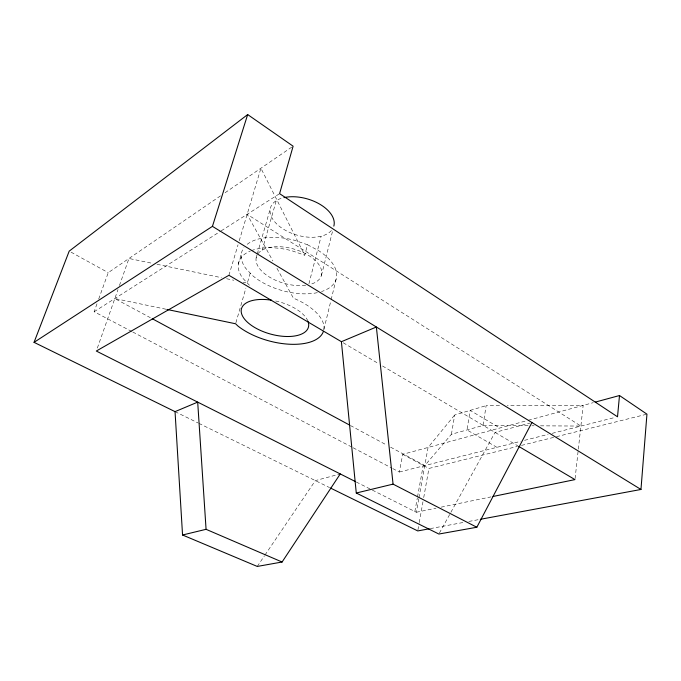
<?xml version="1.0" encoding="UTF-8"?>
<svg xmlns="http://www.w3.org/2000/svg" width="681" height="681" viewBox="0 0 681 681"><rect width="100%" height="100%" fill="white"/><g stroke="black" fill="none" stroke-linecap="round" stroke-linejoin="round"><path stroke-width="0.51" stroke-dasharray="3.4 2.55" d="M575.096 478.556L578.22 450.218M578.339 449.162L583.166 405.391L507.234 405.587M390.622 447.179L424.782 465.591L451.409 434.282L483.025 425.48L486.14 405.646L500.901 405.604M451.409 434.282L454.712 414.976L486.14 405.646M417.938 529.886L419.062 523.638M419.249 522.599L422.969 501.769M423.718 497.607L428.928 468.451L517.373 446.43M372.354 490.107L416.329 512.265L418.772 498.781M418.96 497.743L428.06 447.468L454.712 414.976M414.857 511.516L417.308 498.024M417.496 496.985L423.344 464.817M392.733 468.571L399.321 472.035L402.726 454.338L527.239 420.569M323.935 329.246L330.881 300.73M331.128 299.708L336.091 279.338M321.432 275.422L332.796 230.246M308.936 283.747L321.151 236.196M251.272 250.668A49.372 25.572 15.7 0 1 292.081 250.829L304.739 255.205L307.489 244.751L294.899 240.376A49.117 25.887 15.8 0 0 246.471 244.93M262.125 250.191L276.273 200.64M235.898 322.76L245.875 288.14M250.208 273.124L247.348 283.049L243.194 282.181M256.133 257.954L257.009 254.89M257.307 253.868L270.229 208.905M238.324 264.1L241.312 253.996M228.927 275.294L238.035 244.802M239.244 240.742L260.925 168.216L304.739 255.205M97.349 348.068L118.009 289.536M119.43 285.526L128.973 258.474L152.859 263.436M131.808 331.519L94.131 311.728L97.306 302.943M98.711 299.036L108.236 272.664L220.729 195.711M439.381 533.104L495.044 432.409L529.878 423.071M257.265 566.439L264.373 555.926M264.969 555.058L315.363 480.607L340.245 473.933M225.096 192.723L293.119 146.194M94.131 311.728L220.321 231.395M221.214 230.825L279.593 193.659M528.252 420.288L593.262 402.658M399.321 472.035L520.463 441.365M524.557 440.326L548.111 434.367M552.206 433.329L615.479 417.317M521.484 445.4L555.424 436.955M556.454 436.691L646.95 414.159M416.329 512.265L436.027 508.205M441.211 507.141L490.984 496.892M430.273 528.601L463.65 522.404M468.868 521.433L479.296 519.501M483.025 425.48L530.891 425.77M531.955 425.778L534.083 425.787M540.467 425.829L580.884 426.068L247.143 214.319L272.86 260.9M157.013 264.296L221.385 277.661M226.577 278.733L233.847 280.249M165.849 309.208L114.825 298.55L150.356 317.695M175.043 411.639L197.958 422.901M198.912 423.369L329.587 487.596M356.299 482.02L371.409 489.63M132.752 332.013L352.23 447.289M353.167 447.792L391.788 468.077M307.489 244.751L318.614 250.651A49.117 25.887 15.8 0 1 321.492 291.562M350.426 425.514L386.885 445.17M402.726 454.338L428.928 468.451M71.054 252.157L108.236 272.664M496.909 447.332L466.97 429.949L470.179 410.388L499.777 428.017M343.233 342.781L378.9 363.841M382.56 366.003L517.756 445.817M249.425 285.237L242.811 278.265A49.372 25.572 15.7 0 1 250.302 251.059M276.971 268.348L293.426 298.159A50.42 24.235 15.4 0 1 323.441 331.281M317.346 292.651A49.117 25.887 15.8 0 1 252.268 275.328L245.713 268.305A49.117 25.887 15.8 0 1 243.943 247.671M258.048 253.647A33.82 17.817 15.8 0 1 308.008 255.077A33.82 17.817 15.8 0 1 309.778 284.496M305.684 285.279A33.82 17.817 15.8 0 1 269.174 276.903A33.82 17.817 15.8 0 1 257.009 255.29M331.426 230.493A32.969 18.821 16.2 0 1 282.445 228.518A32.969 18.821 16.2 0 1 282.198 198.06M275.677 300.976A34.722 16.684 15.4 0 1 307.965 321.262"/><path stroke-width="1.02" d="M480.335 519.305L640.966 489.469L646.95 414.159L619.497 395.533L595.279 402.105M619.497 395.533L617.514 416.798L279.593 193.659L293.119 146.194L247.671 114.561L69.198 251.136L34.05 342.347L175.043 411.639L197.694 402.122L206.071 529.316L282.087 562.012L340.245 473.933M34.05 342.347L212.438 226.356L247.671 114.561M355.354 481.544L96.302 351.038L228.927 275.294L341.402 341.7L356.274 493.018L438.87 534.032L476.836 527.256L531.929 422.518M341.402 341.7L376.363 327.008L393.065 484.123L476.836 527.256M175.043 411.639L182.551 535.002L206.071 529.316M356.274 493.018L393.065 484.123M493.061 496.466L574.977 479.603L518.658 446.353M429.226 528.797L417.759 530.925L330.532 488.064M282.087 562.012L257.265 566.439L182.551 535.002M166.888 309.421L235.6 323.773L237.763 325.893A50.42 24.235 15.4 0 0 288.438 344.169A50.42 24.235 15.4 0 0 323.441 331.281M152.229 318.708L349.489 425.012M212.438 226.356L640.966 489.469M283.917 197.626A32.969 18.821 16.2 0 1 319.312 203.925A32.969 18.821 16.2 0 1 333.826 226.143M307.965 321.262A34.722 16.684 15.4 0 1 280.759 336.082A34.722 16.684 15.4 0 1 241.483 313.337A34.722 16.684 15.4 0 1 271.608 300.21"/></g></svg>
